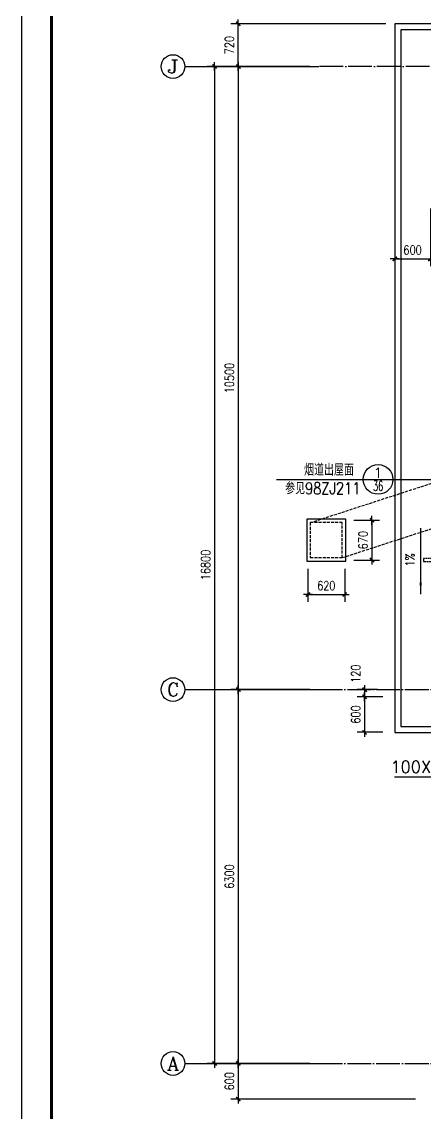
# Model space of a CAD drawing. Extents: x 12400 to 217743, y 90685 to 209848.
# Drawn here: x 142839 to 149633, y 102310 to 120701 of the extents above; entities that cross this region are included whole.
import ezdxf
from ezdxf.enums import TextEntityAlignment as Align

# ---------------------------------------------------------------- set-up
doc = ezdxf.new("R2010")
doc.units = 0
doc.header["$LTSCALE"] = 200
for name, pattern in [('DASH', [0.35, 0.25, -0.1]), ('DOTE', [2.42, 2, -0.2, 0.02, -0.2]), ('HIDDEN', [7.5, 5, -2.5])]:
    doc.linetypes.add(name, pattern=pattern)
doc.layers.get('0').update_dxf_attribs({"linetype": 'CONTINUOUS'})
doc.layers.get('DEFPOINTS').update_dxf_attribs({"linetype": 'CONTINUOUS'})
for name, color, linetype in [('AXIS', 3, 'CONTINUOUS'), ('AXIS_TEXT', 7, 'CONTINUOUS'), ('DOTE', 1, 'DOTE'), ('PUB_DIM', 3, 'CONTINUOUS'), ('PUB_TEXT', 7, 'CONTINUOUS'), ('PUB_TITLE', 143, 'CONTINUOUS'), ('ROOF', 7, 'CONTINUOUS')]:
    doc.layers.add(name, color=color, linetype=linetype)
doc.styles.add('COMP', font='complex', dxfattribs={"bigfont": 'hztxt'})
doc.styles.add('COMPLEX', font='COMPLEX')
doc.styles.add('DIM_FONT', font='SIMPLEX', dxfattribs={"width": 0.8})
doc.styles.add('HZ', font='txt', dxfattribs={"bigfont": 'hztxt'})
doc.dimstyles.new('DIMN50', dxfattribs={"dimscale": 0.5, "dimtxt": 300, "dimasz": 1, "dimexe": 250, "dimexo": 300, "dimgap": 150, "dimtad": 1, "dimdec": 0, "dimzin": 0, "dimdsep": 46, "dimtxsty": 'DIM_FONT', "dimblk": '_DIMX', "dimblk1": 'DOTSMALL', "dimblk2": 'DOTSMALL', "dimcen": 2.5, "dimclrt": 7, "dimadec": 0, "dimazin": 0, "dimtfac": 1, "dimtdec": 0, "dimtix": 1, "dimtmove": 2, "dimatfit": 3, "dimldrblk": '_DIMX', "dimfxl": 0, "dimtolj": 1, "dimtzin": 0, "dimarcsym": 0})
doc.dimstyles.new('MAO', dxfattribs={"dimscale": 0.5, "dimtxt": 400, "dimasz": 250, "dimexe": 250, "dimexo": 0, "dimgap": 150, "dimtad": 1, "dimdec": 0, "dimzin": 0, "dimdsep": 46, "dimtxsty": 'DIM_FONT', "dimblk": '_DIMX', "dimblk1": 'DOTSMALL', "dimblk2": 'DOTSMALL', "dimsah": 1, "dimcen": 2.5, "dimclrt": 7, "dimadec": 0, "dimazin": 0, "dimtfac": 1, "dimtdec": 0, "dimtix": 1, "dimtmove": 2, "dimatfit": 3, "dimldrblk": 'DOTSMALL', "dimfxl": 0, "dimtolj": 1, "dimtzin": 0, "dimarcsym": 0})

# ---------------------------------------------------------------- blocks, each defined once
blk = doc.blocks.new('_DIMX')
blk.add_line((-150, 0), (150, 0))
at = {"const_width": 50}
blk.add_lwpolyline([(-70, -70), (70, 70)], dxfattribs=at)
blk = doc.blocks.new('*D1441')
at = {"layer": 'AXIS', "color": 0, "lineweight": -2}
for p, q in [((147691, 119948), (145961, 119948)), ((146086, 119947), (146086, 103148)), ((147691, 103148), (145961, 103148))]:
    blk.add_line(p, q, dxfattribs=at)
at = {"layer": 'DEFPOINTS', "color": 0}
for p in [(147841, 119948), (146086, 103148), (147841, 103148)]:
    blk.add_point(p, dxfattribs=at)
at = {"layer": 'AXIS', "color": 0, "lineweight": -2, "xscale": 0.5, "yscale": 0.5, "zscale": 0.5}
for p, rotation in [((146086, 119948), 90), ((146086, 103148), 270)]:
    blk.add_blockref('_DIMX', p, dxfattribs=dict(at, rotation=rotation))
at = {"layer": 'AXIS', "color": 7, "insert": (145936, 111548), "char_height": 150, "attachment_point": 5, "rotation": 90, "style": 'DIM_FONT'}
blk.add_mtext('\\A1;16800', dxfattribs=at)
blk = doc.blocks.new('_DOTSMALL')
at = {"color": 0, "linetype": 'ByBlock', "const_width": 0.5}
blk.add_lwpolyline([(-0.0625, 0, 1), (0.0625, 0, 1)], format="xyb", close=True, dxfattribs=at)
blk = doc.blocks.new('*D1450')
at = {"layer": 'AXIS', "color": 0, "lineweight": -2}
for p, q in [((147691, 119948), (146361, 119948)), ((146486, 119947), (146486, 109448)), ((147691, 109448), (146361, 109448))]:
    blk.add_line(p, q, dxfattribs=at)
at = {"layer": 'DEFPOINTS', "color": 0}
for p in [(147841, 119948), (146486, 109448), (147841, 109448)]:
    blk.add_point(p, dxfattribs=at)
at = {"layer": 'AXIS', "color": 0, "lineweight": -2, "xscale": 0.5, "yscale": 0.5, "zscale": 0.5}
for p, rotation in [((146486, 119948), 90), ((146486, 109448), 270)]:
    blk.add_blockref('_DIMX', p, dxfattribs=dict(at, rotation=rotation))
at = {"layer": 'AXIS', "color": 7, "insert": (146336, 114698), "char_height": 150, "attachment_point": 5, "rotation": 90, "style": 'DIM_FONT'}
blk.add_mtext('\\A1;10500', dxfattribs=at)
blk = doc.blocks.new('_AXISO')
blk.add_circle((0, 0), 0.5)
at = {"layer": 'AXIS_TEXT', "style": 'COMPLEX', "width": 1.041667}
blk.add_attdef('A', text='', height=0.56, dxfattribs=at).set_placement((-0.25, -0.28), (0.25, -0.28), align=Align.FIT)
blk = doc.blocks.new('*D1626')
at = {"layer": 'AXIS', "color": 0, "lineweight": -2}
for p, q in [((149121, 120818), (149121, 122895)), ((149841, 121820), (149841, 122895)), ((149840, 122770), (149121, 122770))]:
    blk.add_line(p, q, dxfattribs=at)
at = {"layer": 'DEFPOINTS', "color": 0}
for p in [(149121, 122770), (149841, 121670), (149121, 120668)]:
    blk.add_point(p, dxfattribs=at)
at = {"layer": 'AXIS', "color": 0, "lineweight": -2, "xscale": 0.5, "yscale": 0.5, "zscale": 0.5, "rotation": 180}
blk.add_blockref('_DIMX', (149121, 122770), dxfattribs=at)
at = {"layer": 'AXIS', "color": 0, "lineweight": -2, "xscale": 0.5, "yscale": 0.5, "zscale": 0.5}
blk.add_blockref('_DIMX', (149841, 122770), dxfattribs=at)
at = {"layer": 'AXIS', "color": 7, "insert": (149481, 122920), "char_height": 150, "attachment_point": 5, "style": 'DIM_FONT'}
blk.add_mtext('\\A1;720', dxfattribs=at)
blk = doc.blocks.new('*D1627')
at = {"layer": 'AXIS', "color": 0, "lineweight": -2}
for p, q in [((148971, 120668), (146361, 120668)), ((146486, 119948), (146486, 120667)), ((147691, 119948), (146361, 119948))]:
    blk.add_line(p, q, dxfattribs=at)
at = {"layer": 'DEFPOINTS', "color": 0}
for p in [(146486, 120668), (149121, 120668), (147841, 119948)]:
    blk.add_point(p, dxfattribs=at)
at = {"layer": 'AXIS', "color": 0, "lineweight": -2, "xscale": 0.5, "yscale": 0.5, "zscale": 0.5}
for p, rotation in [((146486, 120668), 90), ((146486, 119948), 270)]:
    blk.add_blockref('_DIMX', p, dxfattribs=dict(at, rotation=rotation))
at = {"layer": 'AXIS', "color": 7, "insert": (146336, 120308), "char_height": 150, "attachment_point": 5, "rotation": 90, "style": 'DIM_FONT'}
blk.add_mtext('\\A1;720', dxfattribs=at)
blk = doc.blocks.new('*D1628')
at = {"layer": 'AXIS', "color": 0, "lineweight": -2}
for p, q in [((147691, 103148), (146361, 103148)), ((146486, 103147), (146486, 102548)), ((149470, 102548), (146361, 102548))]:
    blk.add_line(p, q, dxfattribs=at)
at = {"layer": 'DEFPOINTS', "color": 0}
for p in [(147841, 103148), (146486, 102548), (149620, 102548)]:
    blk.add_point(p, dxfattribs=at)
at = {"layer": 'AXIS', "color": 0, "lineweight": -2, "xscale": 0.5, "yscale": 0.5, "zscale": 0.5}
for p, rotation in [((146486, 103148), 90), ((146486, 102548), 270)]:
    blk.add_blockref('_DIMX', p, dxfattribs=dict(at, rotation=rotation))
at = {"layer": 'AXIS', "color": 7, "insert": (146336, 102848), "char_height": 150, "attachment_point": 5, "rotation": 90, "style": 'DIM_FONT'}
blk.add_mtext('\\A1;600', dxfattribs=at)
blk = doc.blocks.new('*D1632')
at = {"layer": 'AXIS', "color": 0, "lineweight": -2}
for p, q in [((147691, 109448), (146361, 109448)), ((146486, 109447), (146486, 103148)), ((147691, 103148), (146361, 103148))]:
    blk.add_line(p, q, dxfattribs=at)
at = {"layer": 'DEFPOINTS', "color": 0}
for p in [(147841, 109448), (146486, 103148), (147841, 103148)]:
    blk.add_point(p, dxfattribs=at)
at = {"layer": 'AXIS', "color": 0, "lineweight": -2, "xscale": 0.5, "yscale": 0.5, "zscale": 0.5}
for p, rotation in [((146486, 109448), 90), ((146486, 103148), 270)]:
    blk.add_blockref('_DIMX', p, dxfattribs=dict(at, rotation=rotation))
at = {"layer": 'AXIS', "color": 7, "insert": (146336, 106298), "char_height": 150, "attachment_point": 5, "rotation": 90, "style": 'DIM_FONT'}
blk.add_mtext('\\A1;6300', dxfattribs=at)
blk = doc.blocks.new('*D1642')
at = {"layer": 'DEFPOINTS', "color": 0}
for p in [(149121, 117706), (149721, 117706), (149721, 116706)]:
    blk.add_point(p, dxfattribs=at)
at = {"layer": 'PUB_DIM', "color": 0, "lineweight": -2}
for p, q in [((149121, 117556), (149121, 116581)), ((149721, 117556), (149721, 116581)), ((149121, 116706), (149720, 116706))]:
    blk.add_line(p, q, dxfattribs=at)
at = {"layer": 'PUB_DIM', "color": 0, "lineweight": -2, "xscale": 0.5, "yscale": 0.5, "zscale": 0.5, "rotation": 180}
blk.add_blockref('_DIMX', (149121, 116706), dxfattribs=at)
at = {"layer": 'PUB_DIM', "color": 0, "lineweight": -2, "xscale": 0.5, "yscale": 0.5, "zscale": 0.5}
blk.add_blockref('_DIMX', (149721, 116706), dxfattribs=at)
at = {"layer": 'PUB_DIM', "color": 7, "insert": (149421, 116856), "char_height": 150, "attachment_point": 5, "style": 'DIM_FONT'}
blk.add_mtext('\\A1;600', dxfattribs=at)
blk = doc.blocks.new('*D1644')
at = {"layer": 'DEFPOINTS', "color": 0}
for p in [(148979, 109448), (148613, 109328), (148979, 109328)]:
    blk.add_point(p, dxfattribs=at)
at = {"layer": 'PUB_DIM', "color": 0, "lineweight": -2}
for p, q in [((148829, 109448), (148488, 109448)), ((148613, 109448), (148613, 109449)), ((148613, 109448), (148613, 109328)), ((148829, 109328), (148488, 109328)), ((148613, 109327), (148613, 109327))]:
    blk.add_line(p, q, dxfattribs=at)
at = {"layer": 'PUB_DIM', "color": 0, "lineweight": -2, "xscale": 0.5, "yscale": 0.5, "zscale": 0.5}
for p, rotation in [((148613, 109448), 270), ((148613, 109328), 90)]:
    blk.add_blockref('_DIMX', p, dxfattribs=dict(at, rotation=rotation))
at = {"layer": 'PUB_DIM', "color": 7, "insert": (148463, 109717), "char_height": 150, "attachment_point": 5, "rotation": 90, "style": 'DIM_FONT'}
blk.add_mtext('\\A1;120', dxfattribs=at)
blk = doc.blocks.new('*D1645')
at = {"layer": 'DEFPOINTS', "color": 0}
for p in [(149068, 109328), (148613, 108728), (149068, 108728)]:
    blk.add_point(p, dxfattribs=at)
at = {"layer": 'PUB_DIM', "color": 0, "lineweight": -2}
for p, q in [((148918, 109328), (148488, 109328)), ((148613, 109327), (148613, 108728)), ((148918, 108728), (148488, 108728))]:
    blk.add_line(p, q, dxfattribs=at)
at = {"layer": 'PUB_DIM', "color": 0, "lineweight": -2, "xscale": 0.5, "yscale": 0.5, "zscale": 0.5}
for p, rotation in [((148613, 109328), 90), ((148613, 108728), 270)]:
    blk.add_blockref('_DIMX', p, dxfattribs=dict(at, rotation=rotation))
at = {"layer": 'PUB_DIM', "color": 7, "insert": (148463, 109028), "char_height": 150, "attachment_point": 5, "rotation": 90, "style": 'DIM_FONT'}
blk.add_mtext('\\A1;600', dxfattribs=at)
blk = doc.blocks.new('_ARROW')
blk.add_solid([(0, 0), (-1, 0.1), (-1, -0.1)])
blk = doc.blocks.new('*D1970')
at = {"layer": 'DEFPOINTS', "color": 0}
for p in [(147658, 111632), (148278, 111632), (148278, 111050)]:
    blk.add_point(p, dxfattribs=at)
at = {"layer": 'PUB_DIM', "color": 0, "lineweight": -2}
for p, q in [((147658, 111482), (147658, 110925)), ((148278, 111482), (148278, 110925)), ((147658, 111050), (148277, 111050))]:
    blk.add_line(p, q, dxfattribs=at)
at = {"layer": 'PUB_DIM', "color": 0, "lineweight": -2, "xscale": 0.5, "yscale": 0.5, "zscale": 0.5, "rotation": 180}
blk.add_blockref('_DIMX', (147658, 111050), dxfattribs=at)
at = {"layer": 'PUB_DIM', "color": 0, "lineweight": -2, "xscale": 0.5, "yscale": 0.5, "zscale": 0.5}
blk.add_blockref('_DIMX', (148278, 111050), dxfattribs=at)
at = {"layer": 'PUB_DIM', "color": 7, "insert": (147968, 111200), "char_height": 150, "attachment_point": 5, "style": 'DIM_FONT'}
blk.add_mtext('\\A1;620', dxfattribs=at)
blk = doc.blocks.new('*D1971')
at = {"layer": 'DEFPOINTS', "color": 0}
for p in [(148281, 112302), (148281, 111632), (148737, 111632)]:
    blk.add_point(p, dxfattribs=at)
at = {"layer": 'PUB_DIM', "color": 0, "lineweight": -2}
for p, q in [((148431, 112302), (148862, 112302)), ((148737, 112301), (148737, 111632)), ((148431, 111632), (148862, 111632))]:
    blk.add_line(p, q, dxfattribs=at)
at = {"layer": 'PUB_DIM', "color": 0, "lineweight": -2, "xscale": 0.5, "yscale": 0.5, "zscale": 0.5}
for p, rotation in [((148737, 112302), 90), ((148737, 111632), 270)]:
    blk.add_blockref('_DIMX', p, dxfattribs=dict(at, rotation=rotation))
at = {"layer": 'PUB_DIM', "color": 7, "insert": (148587, 111967), "char_height": 150, "attachment_point": 5, "rotation": 90, "style": 'DIM_FONT'}
blk.add_mtext('\\A1;670', dxfattribs=at)
blk = doc.blocks.new('_INDEX')
blk.add_line((-0.5, 0), (0.5, 0))
blk.add_circle((0, 0), 0.5)
at = {"style": 'COMP'}
for tag, width, p, p2 in [('1', 2.333333, (-0.17, 0.05), (0.17, 0.05)), ('-', 1.166667, (-0.17, -0.39), (0.17, -0.39))]:
    blk.add_attdef(tag, text='', height=0.34, dxfattribs=dict(at, width=width)).set_placement(p, p2, align=Align.FIT)

msp = doc.modelspace()

# ---------------------------------------------------------------- linework, layer by layer
at = {"layer": 'AXIS'}
for p, q in [((145585.679, 119947.737), (147840.801, 119947.737)), ((145585.679, 109447.737), (147840.801, 109447.737)), ((145585.679, 103147.737), (147840.801, 103147.737))]:
    msp.add_line(p, q, dxfattribs=at)
at = {"layer": 'DOTE'}
for p, q in [((163740.801, 119947.737), (147840.801, 119947.737)), ((147840.801, 109447.737), (152815.591, 109447.737)), ((147840.801, 103147.737), (163740.801, 103147.737))]:
    msp.add_line(p, q, dxfattribs=at)
at = {"layer": 'PUB_DIM', "linetype": 'DASH'}
for p, q in [((147697.789, 112261.751), (151040.801, 113347.737)), ((148237.789, 111671.751), (151580.801, 112757.737))]:
    msp.add_line(p, q, dxfattribs=at)
at = {"layer": 'PUB_DIM'}
msp.add_line((147127.248, 112990.323), (151618.374, 112990.323), dxfattribs=at)
msp.add_lwpolyline([(149557.411, 111058.176), (149557.411, 112166.697)], dxfattribs=at)
at = {"layer": 'PUB_TITLE'}
msp.add_lwpolyline([(142839.436, 90903.919), (142839.436, 132953.919), (172539.436, 132953.919), (172539.436, 90903.919)], close=True, dxfattribs=at)
at = {"layer": 'PUB_TITLE', "const_width": 50}
msp.add_lwpolyline([(143339.436, 91403.919), (172039.436, 91403.919), (172039.436, 131703.919), (143339.436, 131703.919)], close=True, dxfattribs=at)
at = {"layer": 'ROOF'}
for p, q in [((159560.801, 120667.737), (149120.801, 120667.737)), ((149120.801, 120667.737), (149120.801, 108727.737)), ((149220.801, 120567.737), (149220.801, 108827.737)), ((156390.776, 120567.737), (149220.801, 120567.737)), ((149120.801, 108727.737), (151120.801, 108727.737)), ((149220.801, 108827.737), (151220.801, 108827.737))]:
    msp.add_line(p, q, dxfattribs=at)
msp.add_lwpolyline([(147637.789, 111611.751), (148297.789, 111611.751), (148297.789, 112321.751), (147637.789, 112321.751)], close=True, dxfattribs=at)
at = {"layer": 'ROOF', "linetype": 'DASH'}
msp.add_lwpolyline([(147697.789, 111671.751), (148237.789, 111671.751), (148237.789, 112261.751), (147697.789, 112261.751)], close=True, dxfattribs=at)
at = {"layer": 'ROOF', "linetype": 'HIDDEN', "ltscale": 0.02}
msp.add_lwpolyline([(149605.027, 111657.193), (149605.027, 111607.193), (150241.192, 111607.193), (150241.192, 111657.193)], close=True, dxfattribs=at)

# ---------------------------------------------------------------- block references
at = {"layer": 'AXIS'}
ref = msp.add_blockref('_AXISO', (145385.679, 119947.737), dxfattribs=dict(at, xscale=400, yscale=400, zscale=400))
ref.add_attrib('A', 'J', dxfattribs={"layer": 'AXIS_TEXT', "height": 224, "style": 'COMPLEX', "width": 1.704545}).set_placement((145285.679, 119835.737), (145485.679, 119835.737), align=Align.FIT)
ref = msp.add_blockref('_AXISO', (145385.679, 109447.737), dxfattribs=dict(at, xscale=400, yscale=400, zscale=400))
ref.add_attrib('A', 'C', dxfattribs={"layer": 'AXIS_TEXT', "height": 224, "style": 'COMPLEX', "width": 1.25}).set_placement((145285.679, 109335.737), (145485.679, 109335.737), align=Align.FIT)
at = {"layer": 'AXIS', "xscale": 400, "yscale": 400, "zscale": 400}
msp.add_blockref('_AXISO', (145385.679, 103147.737), dxfattribs=at).add_auto_attribs({'A': 'A'})
at = {"layer": 'PUB_DIM'}
ref = msp.add_blockref('_INDEX', (148840.475, 112990.323), dxfattribs=dict(at, xscale=500, yscale=500, zscale=500))
ref.add_attrib('1', '1', dxfattribs={"layer": '0', "height": 170, "style": 'COMP', "width": 2.333333}).set_placement((148755.475, 113015.323), (148925.475, 113015.323), align=Align.FIT)
ref.add_attrib('-', '36', dxfattribs={"layer": '0', "height": 170, "style": 'COMP', "width": 0.636364}).set_placement((148755.475, 112795.323), (148925.475, 112795.323), align=Align.FIT)
at = {"layer": 'PUB_DIM', "xscale": 200, "yscale": 200, "zscale": 200, "rotation": 270}
msp.add_blockref('_ARROW', (149557.411, 111058.176), dxfattribs=at)

# ---------------------------------------------------------------- texts
at = {"color": 7, "style": 'HZ', "width": 0.8}
for s, p in [('烟道出屋面', (147592.992, 113052.375)), ('参见98ZJ211', (147274.382, 112739.946))]:
    msp.add_text(s, height=200, dxfattribs=at).set_placement(p)
at = {"layer": 'PUB_DIM', "style": 'DIM_FONT', "width": 0.8}
msp.add_text('1%', height=150, rotation=90, dxfattribs=at).set_placement((149451.273, 111746.05), align=Align.RIGHT)
at = {"layer": 'PUB_TEXT', "color": 7, "insert": (150847.72, 108144.905), "char_height": 200, "attachment_point": 6, "style": 'HZ'}
msp.add_mtext('100X100雨水管', dxfattribs=at)

# ---------------------------------------------------------------- dimensions: what is measured, and where the dimension line sits
at = {"layer": 'AXIS'}
dim = msp.add_linear_dim(base=(149120.801, 122770.26), p1=(149840.801, 121670.26), p2=(149120.801, 120667.737), dimstyle='DIMN50', dxfattribs=at)
dim.commit()
dim.dimension.update_dxf_attribs({"geometry": '*D1626', "text_midpoint": (149480.801, 122920.26)})
for base, p1, p2, picture, middle in [((146485.679, 120667.737), (147840.801, 119947.737), (149120.801, 120667.737), '*D1627', (146335.679, 120307.737)), ((146485.679, 109447.737), (147840.801, 119947.737), (147840.801, 109447.737), '*D1450', (146335.679, 114697.737)), ((146485.679, 103147.737), (147840.801, 109447.737), (147840.801, 103147.737), '*D1632', (146335.679, 106297.737)), ((146485.679, 102547.737), (147840.801, 103147.737), (149620.269, 102547.737), '*D1628', (146335.679, 102847.737))]:
    dim = msp.add_linear_dim(base=base, p1=p1, p2=p2, angle=90, dimstyle='DIMN50', dxfattribs=at)
    dim.commit()
    dim.dimension.update_dxf_attribs({"geometry": picture, "text_midpoint": middle})
dim = msp.add_aligned_dim(p1=(147840.801, 119947.737), p2=(147840.801, 103147.737), distance=-1755.123, dimstyle='DIMN50', dxfattribs=at)
dim.commit()
dim.dimension.update_dxf_attribs({"geometry": '*D1441', "text_midpoint": (145935.679, 111547.737)})
at = {"layer": 'PUB_DIM'}
for p1, p2, distance, picture, middle in [((149120.804, 117706.057), (149720.804, 117706.057), -1000, '*D1642', (149420.804, 116856.057)), ((149067.74, 109327.737), (149067.74, 108727.737), -454.248, '*D1645', (148463.492, 109027.737))]:
    dim = msp.add_aligned_dim(p1=p1, p2=p2, distance=distance, dimstyle='DIMN50', dxfattribs=at)
    dim.commit()
    dim.dimension.update_dxf_attribs({"geometry": picture, "text_midpoint": middle})
dim = msp.add_linear_dim(base=(148737.101, 111631.751), p1=(148281.075, 112301.751), p2=(148281.075, 111631.751), angle=90, dimstyle='DIMN50', dxfattribs=at)
dim.commit()
dim.dimension.update_dxf_attribs({"geometry": '*D1971', "text_midpoint": (148587.101, 111966.751)})
dim = msp.add_linear_dim(base=(148277.789, 111049.941), p1=(147657.789, 111631.751), p2=(148277.789, 111631.751), dimstyle='DIMN50', dxfattribs=at)
dim.commit()
dim.dimension.update_dxf_attribs({"geometry": '*D1970', "text_midpoint": (147967.789, 111199.941)})
dim = msp.add_linear_dim(base=(148613.492, 109327.737), p1=(148978.615, 109447.737), p2=(148978.615, 109327.737), angle=270, dimstyle='DIMN50', dxfattribs=at)
dim.commit()
dim.dimension.update_dxf_attribs({"geometry": '*D1644', "text_midpoint": (148463.492, 109716.594), "dimtype": 161})

# ---------------------------------------------------------------- leaders
at = {"layer": 'PUB_TEXT', "annotation_type": 0, "has_hookline": 1, "hookline_direction": 1, "text_width": 1733.333}
msp.add_leader([(151617.168, 109235.875), (151047.72, 107969.905), (150922.72, 107969.905)], dimstyle='MAO', dxfattribs=at)

doc.saveas('drawing.dxf')
